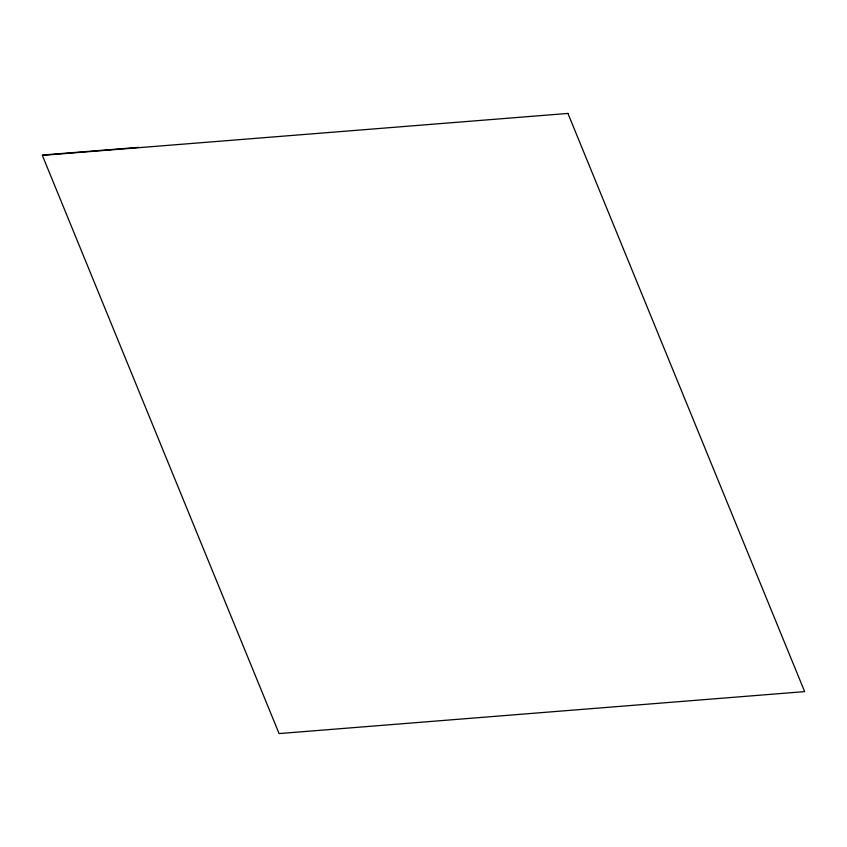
<?xml version="1.0" encoding="UTF-8"?>
<svg xmlns="http://www.w3.org/2000/svg" width="847" height="847" viewBox="0 0 847 847"><rect width="100%" height="100%" fill="white"/><g stroke="black" fill="none" stroke-linecap="round" stroke-linejoin="round"><path stroke-width="1.27" d="M42.572 155.022L138.569 147.367M567.924 113.424L42.35 155.382L279.076 733.576L804.65 691.618L567.924 113.424"/></g></svg>
